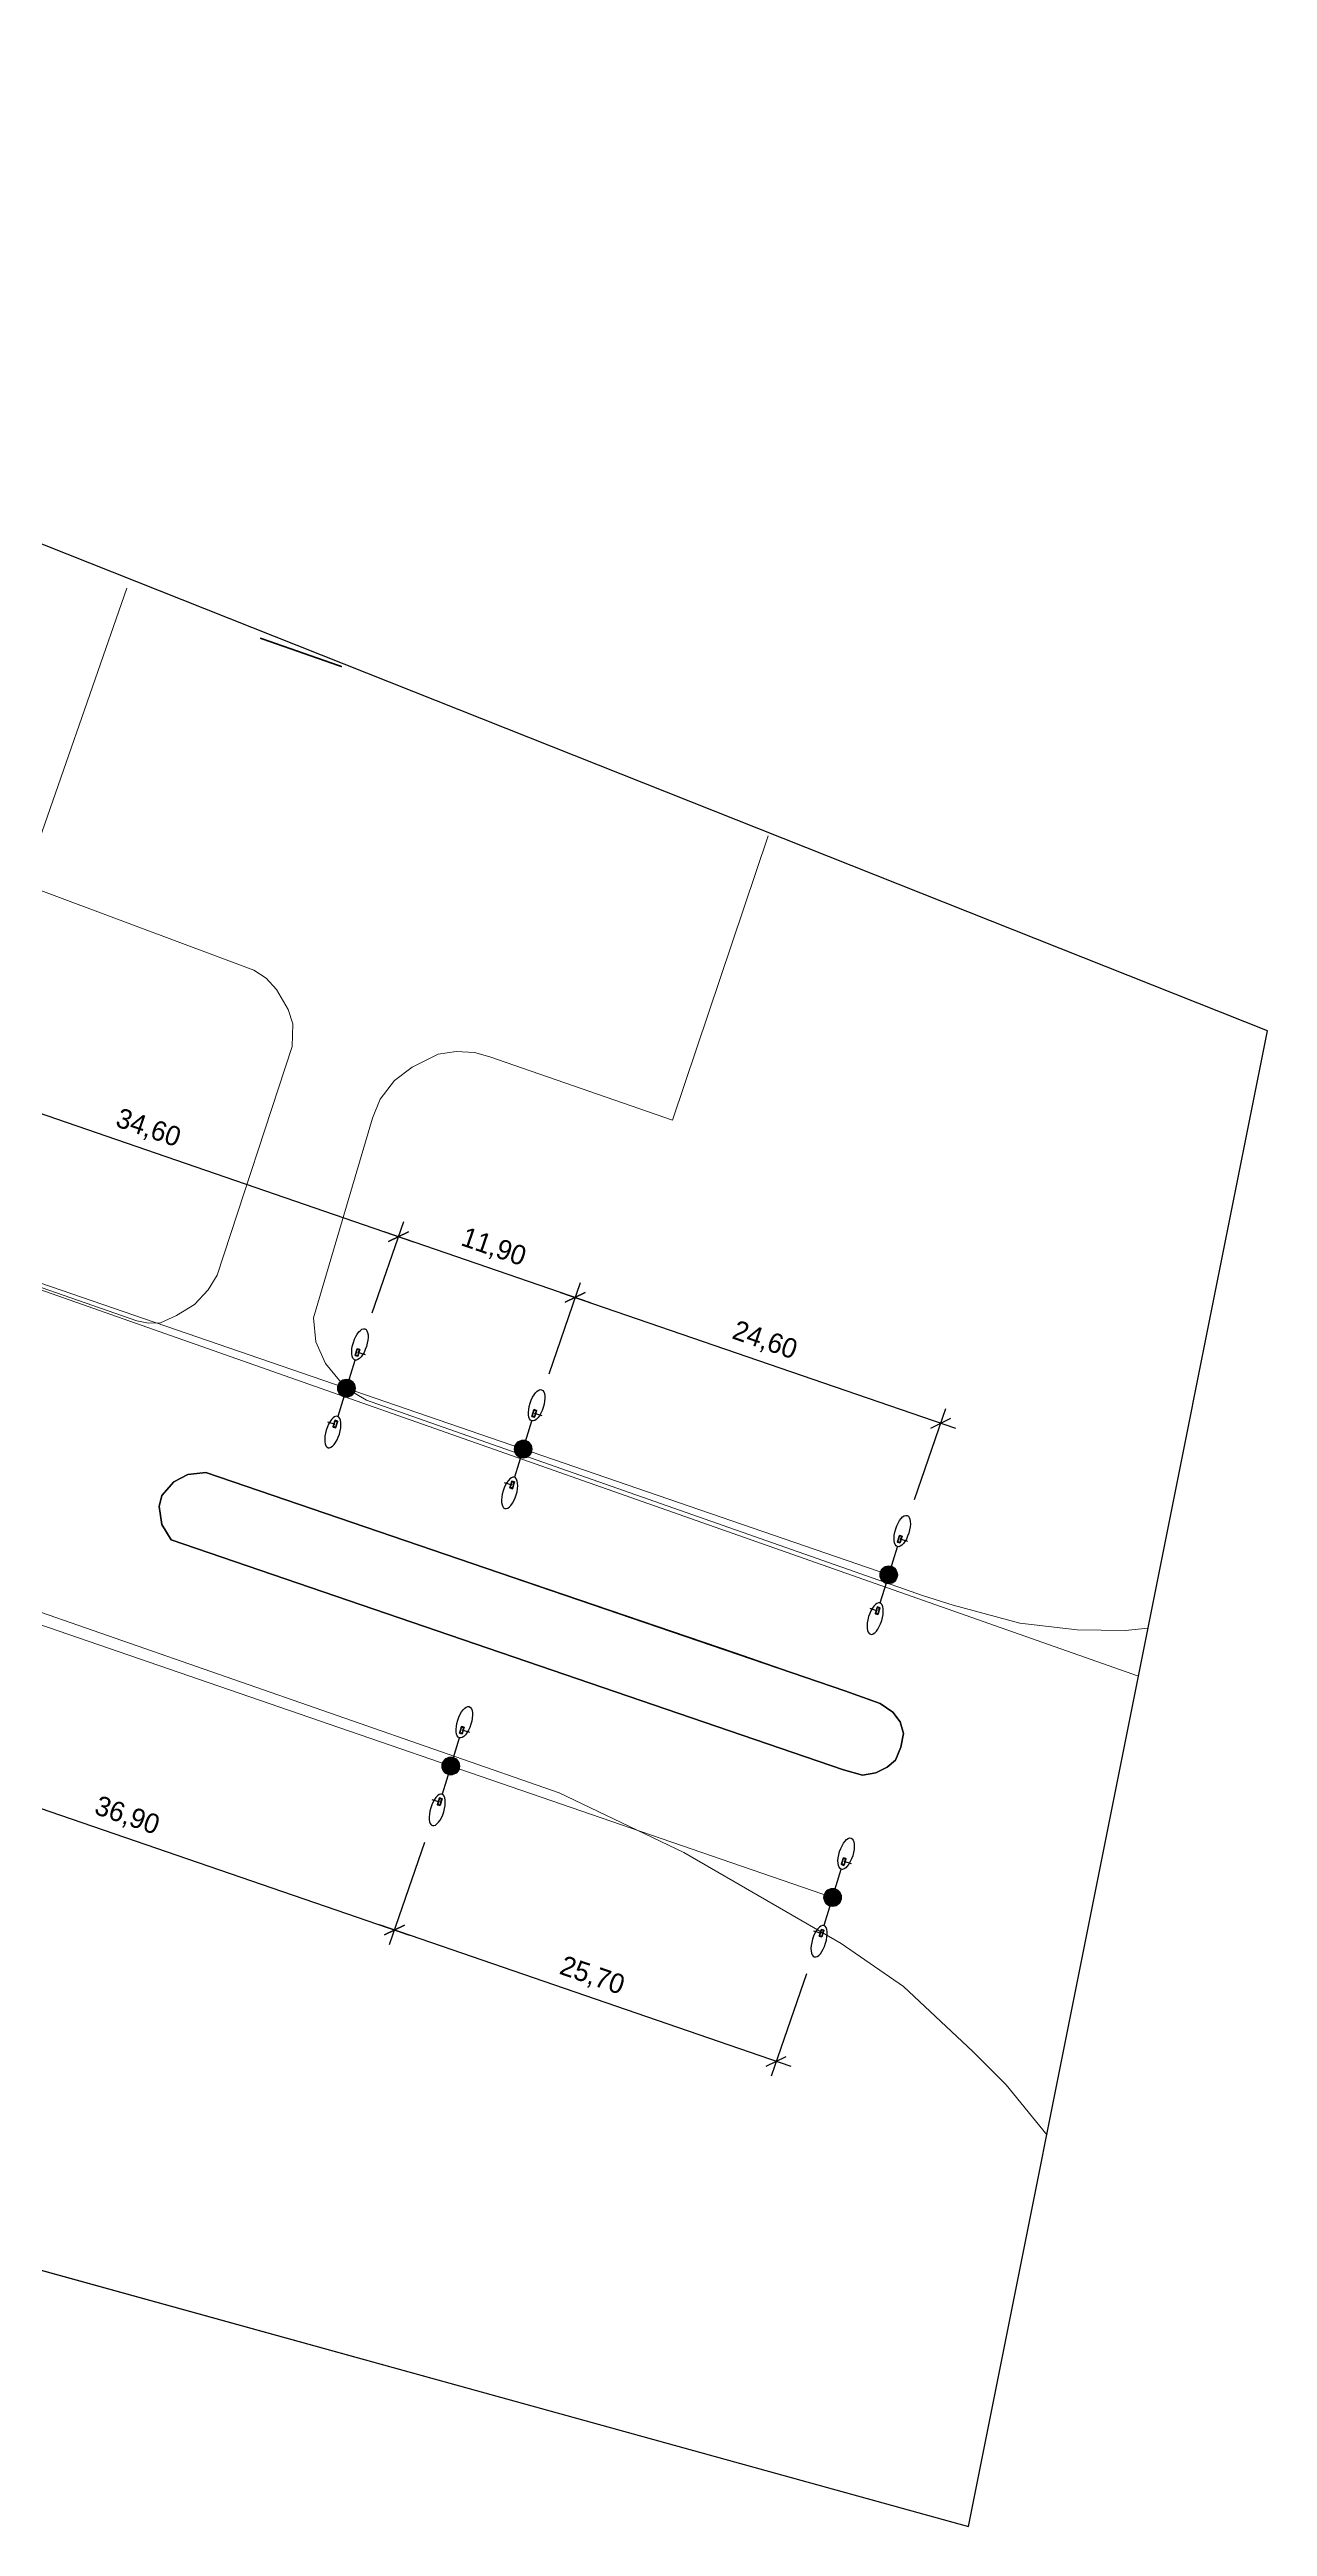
# Model space of a CAD drawing. Extents: x -105 to 2796, y -10 to 1087.
# Drawn here: x 2718 to 2795.6, y 350.4 to 507.9 of the extents above; entities that cross this region are included whole.
import ezdxf

# ---------------------------------------------------------------- set-up
doc = ezdxf.new("R2010")
doc.units = 0
doc.header["$MEASUREMENT"] = 0
for name, color, linetype in [('_МЕЖЕВОЙ_П-ЗУ_НОВЫЕ', 7, 'Continuous'), ('DLXLUM04', 5, 'Continuous'), ('DLXLUMEX', 2, 'Continuous'), ('DLXSCENE', 7, 'Continuous'), ('Размeh', 7, 'Continuous')]:
    doc.layers.add(name, color=color, linetype=linetype)
doc.layers.add('ОСВЕЩЕНИЕ', color=7, linetype='Continuous', lineweight=15)
doc.layers.add('ситуация', color=7, linetype='Continuous', lineweight=15)
doc.dimstyles.new('Благоуст', dxfattribs={"dimtxt": 1.25, "dimasz": 1, "dimexe": 1, "dimexo": 0.4085, "dimgap": 0.55, "dimtad": 1, "dimzin": 0, "dimtxsty": 'Standard', "dimblk": 'OBLIQUE', "dimcen": 0.6975, "dimdle": 1, "dimclrt": 256, "dimazin": 0, "dimtfac": 1, "dimtofl": 0, "dimtmove": 1, "dimatfit": 3, "dimldrblk": 'OBLIQUE', "dimfxl": 1, "dimtolj": 1, "dimtzin": 0, "dimarcsym": 0})

# ---------------------------------------------------------------- blocks, each defined once
blk = doc.blocks.new('*U194')
for p, q in [((-0.02, 0.23), (-0.14, -0.18)), ((-0.14, -0.18), (-0.02, 0.23)), ((-0.01, 0.25), (-0.13, -0.15)), ((-0.13, -0.15), (-0.01, 0.25)), ((-0.02, 0.23), (-0.01, 0.25)), ((-0.01, 0.25), (-0.02, 0.23)), ((0.14, 0.18), (-0.02, 0.23)), ((-0.02, 0.23), (0.14, 0.18)), ((0.15, 0.2), (-0.01, 0.25)), ((-0.01, 0.25), (0.15, 0.2)), ((0.02, -0.23), (0.14, 0.18)), ((0.14, 0.18), (0.02, -0.23)), ((0.03, -0.2), (0.15, 0.2)), ((0.15, 0.2), (0.03, -0.2)), ((0.14, 0.18), (0.15, 0.2)), ((0.15, 0.2), (0.14, 0.18)), ((-0.13, -0.15), (-0.14, -0.18)), ((-0.14, -0.18), (-0.13, -0.15)), ((-0.14, -0.18), (0.02, -0.23)), ((0.02, -0.23), (-0.14, -0.18)), ((-0.13, -0.15), (0.03, -0.2)), ((0.03, -0.2), (-0.13, -0.15)), ((0.02, -0.23), (0.03, -0.2)), ((0.03, -0.2), (0.02, -0.23))]:
    blk.add_line(p, q)
at = {"color": 1}
blk.add_line((0.01, 0.03), (0.49, -0.12), dxfattribs=at)
at = {"layer": 'DLXLUMEX', "color": 7}
blk.add_text('4', height=0.1, dxfattribs=at).set_placement((0, 0))
blk = doc.blocks.new('*U195')
at = {"color": 1}
blk.add_line((-0.01, -0.04), (-0.49, 0.11), dxfattribs=at)
for p, q in [((-0.03, 0.18), (-0.15, -0.21)), ((-0.15, -0.21), (-0.03, 0.18)), ((-0.02, 0.22), (-0.14, -0.17)), ((-0.14, -0.17), (-0.02, 0.22)), ((-0.02, 0.22), (-0.03, 0.18)), ((-0.03, 0.18), (-0.02, 0.22)), ((0.13, 0.13), (-0.03, 0.18)), ((-0.03, 0.18), (0.13, 0.13)), ((0.14, 0.17), (-0.02, 0.22)), ((-0.02, 0.22), (0.14, 0.17)), ((0.01, -0.26), (0.13, 0.13)), ((0.13, 0.13), (0.01, -0.26)), ((0.02, -0.22), (0.14, 0.17)), ((0.14, 0.17), (0.02, -0.22)), ((0.13, 0.13), (0.14, 0.17)), ((0.14, 0.17), (0.13, 0.13)), ((-0.14, -0.17), (-0.15, -0.21)), ((-0.15, -0.21), (-0.14, -0.17)), ((-0.15, -0.21), (0.01, -0.26)), ((0.01, -0.26), (-0.15, -0.21)), ((-0.14, -0.17), (0.02, -0.22)), ((0.02, -0.22), (-0.14, -0.17)), ((0.02, -0.22), (0.01, -0.26)), ((0.01, -0.26), (0.02, -0.22))]:
    blk.add_line(p, q)
at = {"layer": 'DLXLUMEX', "color": 7}
blk.add_text('4', height=0.1, dxfattribs=at).set_placement((0, 0))
blk = doc.blocks.new('*U196')
for p, q in [((-0.02, 0.23), (-0.14, -0.18)), ((-0.14, -0.18), (-0.02, 0.23)), ((-0.01, 0.25), (-0.13, -0.15)), ((-0.13, -0.15), (-0.01, 0.25)), ((-0.02, 0.23), (-0.01, 0.25)), ((-0.01, 0.25), (-0.02, 0.23)), ((0.14, 0.18), (-0.02, 0.23)), ((-0.02, 0.23), (0.14, 0.18)), ((0.15, 0.2), (-0.01, 0.25)), ((-0.01, 0.25), (0.15, 0.2)), ((0.02, -0.23), (0.14, 0.18)), ((0.14, 0.18), (0.02, -0.23)), ((0.03, -0.2), (0.15, 0.2)), ((0.15, 0.2), (0.03, -0.2)), ((0.14, 0.18), (0.15, 0.2)), ((0.15, 0.2), (0.14, 0.18)), ((-0.13, -0.15), (-0.14, -0.18)), ((-0.14, -0.18), (-0.13, -0.15)), ((-0.14, -0.18), (0.02, -0.23)), ((0.02, -0.23), (-0.14, -0.18)), ((-0.13, -0.15), (0.03, -0.2)), ((0.03, -0.2), (-0.13, -0.15)), ((0.02, -0.23), (0.03, -0.2)), ((0.03, -0.2), (0.02, -0.23))]:
    blk.add_line(p, q)
at = {"color": 1}
blk.add_line((0.01, 0.03), (0.49, -0.12), dxfattribs=at)
at = {"layer": 'DLXLUMEX', "color": 7}
blk.add_text('4', height=0.1, dxfattribs=at).set_placement((0, 0))
blk = doc.blocks.new('*U197')
at = {"color": 1}
blk.add_line((-0.01, -0.04), (-0.49, 0.11), dxfattribs=at)
for p, q in [((-0.03, 0.18), (-0.15, -0.21)), ((-0.15, -0.21), (-0.03, 0.18)), ((-0.02, 0.22), (-0.14, -0.17)), ((-0.14, -0.17), (-0.02, 0.22)), ((-0.02, 0.22), (-0.03, 0.18)), ((-0.03, 0.18), (-0.02, 0.22)), ((0.13, 0.13), (-0.03, 0.18)), ((-0.03, 0.18), (0.13, 0.13)), ((0.14, 0.17), (-0.02, 0.22)), ((-0.02, 0.22), (0.14, 0.17)), ((0.01, -0.26), (0.13, 0.13)), ((0.13, 0.13), (0.01, -0.26)), ((0.02, -0.22), (0.14, 0.17)), ((0.14, 0.17), (0.02, -0.22)), ((0.13, 0.13), (0.14, 0.17)), ((0.14, 0.17), (0.13, 0.13)), ((-0.14, -0.17), (-0.15, -0.21)), ((-0.15, -0.21), (-0.14, -0.17)), ((-0.15, -0.21), (0.01, -0.26)), ((0.01, -0.26), (-0.15, -0.21)), ((-0.14, -0.17), (0.02, -0.22)), ((0.02, -0.22), (-0.14, -0.17)), ((0.02, -0.22), (0.01, -0.26)), ((0.01, -0.26), (0.02, -0.22))]:
    blk.add_line(p, q)
at = {"layer": 'DLXLUMEX', "color": 7}
blk.add_text('4', height=0.1, dxfattribs=at).set_placement((0, 0))
blk = doc.blocks.new('*U198')
for p, q in [((-0.02, 0.23), (-0.14, -0.18)), ((-0.14, -0.18), (-0.02, 0.23)), ((-0.01, 0.25), (-0.13, -0.15)), ((-0.13, -0.15), (-0.01, 0.25)), ((-0.02, 0.23), (-0.01, 0.25)), ((-0.01, 0.25), (-0.02, 0.23)), ((0.14, 0.18), (-0.02, 0.23)), ((-0.02, 0.23), (0.14, 0.18)), ((0.15, 0.2), (-0.01, 0.25)), ((-0.01, 0.25), (0.15, 0.2)), ((0.02, -0.23), (0.14, 0.18)), ((0.14, 0.18), (0.02, -0.23)), ((0.03, -0.2), (0.15, 0.2)), ((0.15, 0.2), (0.03, -0.2)), ((0.14, 0.18), (0.15, 0.2)), ((0.15, 0.2), (0.14, 0.18)), ((-0.13, -0.15), (-0.14, -0.18)), ((-0.14, -0.18), (-0.13, -0.15)), ((-0.14, -0.18), (0.02, -0.23)), ((0.02, -0.23), (-0.14, -0.18)), ((-0.13, -0.15), (0.03, -0.2)), ((0.03, -0.2), (-0.13, -0.15)), ((0.02, -0.23), (0.03, -0.2)), ((0.03, -0.2), (0.02, -0.23))]:
    blk.add_line(p, q)
at = {"color": 1}
blk.add_line((0.01, 0.03), (0.49, -0.12), dxfattribs=at)
at = {"layer": 'DLXLUMEX', "color": 7}
blk.add_text('4', height=0.1, dxfattribs=at).set_placement((0, 0))
blk = doc.blocks.new('*U199')
at = {"color": 1}
blk.add_line((-0.01, -0.04), (-0.49, 0.11), dxfattribs=at)
for p, q in [((-0.03, 0.18), (-0.15, -0.21)), ((-0.15, -0.21), (-0.03, 0.18)), ((-0.02, 0.22), (-0.14, -0.17)), ((-0.14, -0.17), (-0.02, 0.22)), ((-0.02, 0.22), (-0.03, 0.18)), ((-0.03, 0.18), (-0.02, 0.22)), ((0.13, 0.13), (-0.03, 0.18)), ((-0.03, 0.18), (0.13, 0.13)), ((0.14, 0.17), (-0.02, 0.22)), ((-0.02, 0.22), (0.14, 0.17)), ((0.01, -0.26), (0.13, 0.13)), ((0.13, 0.13), (0.01, -0.26)), ((0.02, -0.22), (0.14, 0.17)), ((0.14, 0.17), (0.02, -0.22)), ((0.13, 0.13), (0.14, 0.17)), ((0.14, 0.17), (0.13, 0.13)), ((-0.14, -0.17), (-0.15, -0.21)), ((-0.15, -0.21), (-0.14, -0.17)), ((-0.15, -0.21), (0.01, -0.26)), ((0.01, -0.26), (-0.15, -0.21)), ((-0.14, -0.17), (0.02, -0.22)), ((0.02, -0.22), (-0.14, -0.17)), ((0.02, -0.22), (0.01, -0.26)), ((0.01, -0.26), (0.02, -0.22))]:
    blk.add_line(p, q)
at = {"layer": 'DLXLUMEX', "color": 7}
blk.add_text('4', height=0.1, dxfattribs=at).set_placement((0, 0))
blk = doc.blocks.new('*U201')
for p, q in [((-0.02, 0.22), (-0.14, -0.17)), ((-0.14, -0.17), (-0.02, 0.22)), ((-0.01, 0.26), (-0.13, -0.13)), ((-0.13, -0.13), (-0.01, 0.26)), ((-0.02, 0.22), (-0.01, 0.26)), ((-0.01, 0.26), (-0.02, 0.22)), ((0.14, 0.17), (-0.02, 0.22)), ((-0.02, 0.22), (0.14, 0.17)), ((0.15, 0.21), (-0.01, 0.26)), ((-0.01, 0.26), (0.15, 0.21)), ((0.02, -0.22), (0.14, 0.17)), ((0.14, 0.17), (0.02, -0.22)), ((0.03, -0.18), (0.15, 0.21)), ((0.15, 0.21), (0.03, -0.18)), ((0.14, 0.17), (0.15, 0.21)), ((0.15, 0.21), (0.14, 0.17)), ((-0.13, -0.13), (-0.14, -0.17)), ((-0.14, -0.17), (-0.13, -0.13)), ((-0.14, -0.17), (0.02, -0.22)), ((0.02, -0.22), (-0.14, -0.17)), ((-0.13, -0.13), (0.03, -0.18)), ((0.03, -0.18), (-0.13, -0.13)), ((0.02, -0.22), (0.03, -0.18)), ((0.03, -0.18), (0.02, -0.22))]:
    blk.add_line(p, q)
at = {"color": 1}
blk.add_line((0.01, 0.04), (0.49, -0.11), dxfattribs=at)
at = {"layer": 'DLXLUMEX', "color": 7}
blk.add_text('4', height=0.1, dxfattribs=at).set_placement((0, 0))
blk = doc.blocks.new('*U202')
at = {"color": 1}
blk.add_line((-0.01, -0.03), (-0.49, 0.12), dxfattribs=at)
for p, q in [((-0.03, 0.2), (-0.15, -0.2)), ((-0.15, -0.2), (-0.03, 0.2)), ((-0.02, 0.23), (-0.14, -0.18)), ((-0.14, -0.18), (-0.02, 0.23)), ((-0.02, 0.23), (-0.03, 0.2)), ((-0.03, 0.2), (-0.02, 0.23)), ((0.13, 0.15), (-0.03, 0.2)), ((-0.03, 0.2), (0.13, 0.15)), ((0.14, 0.18), (-0.02, 0.23)), ((-0.02, 0.23), (0.14, 0.18)), ((0.01, -0.25), (0.13, 0.15)), ((0.13, 0.15), (0.01, -0.25)), ((0.02, -0.23), (0.14, 0.18)), ((0.14, 0.18), (0.02, -0.23)), ((0.13, 0.15), (0.14, 0.18)), ((0.14, 0.18), (0.13, 0.15)), ((-0.14, -0.18), (-0.15, -0.2)), ((-0.15, -0.2), (-0.14, -0.18)), ((-0.15, -0.2), (0.01, -0.25)), ((0.01, -0.25), (-0.15, -0.2)), ((-0.14, -0.18), (0.02, -0.23)), ((0.02, -0.23), (-0.14, -0.18)), ((0.02, -0.23), (0.01, -0.25)), ((0.01, -0.25), (0.02, -0.23))]:
    blk.add_line(p, q)
at = {"layer": 'DLXLUMEX', "color": 7}
blk.add_text('4', height=0.1, dxfattribs=at).set_placement((0, 0))
blk = doc.blocks.new('*U203')
for p, q in [((-0.02, 0.22), (-0.14, -0.17)), ((-0.14, -0.17), (-0.02, 0.22)), ((-0.01, 0.26), (-0.13, -0.13)), ((-0.13, -0.13), (-0.01, 0.26)), ((-0.02, 0.22), (-0.01, 0.26)), ((-0.01, 0.26), (-0.02, 0.22)), ((0.14, 0.17), (-0.02, 0.22)), ((-0.02, 0.22), (0.14, 0.17)), ((0.15, 0.21), (-0.01, 0.26)), ((-0.01, 0.26), (0.15, 0.21)), ((0.02, -0.22), (0.14, 0.17)), ((0.14, 0.17), (0.02, -0.22)), ((0.03, -0.18), (0.15, 0.21)), ((0.15, 0.21), (0.03, -0.18)), ((0.14, 0.17), (0.15, 0.21)), ((0.15, 0.21), (0.14, 0.17)), ((-0.13, -0.13), (-0.14, -0.17)), ((-0.14, -0.17), (-0.13, -0.13)), ((-0.14, -0.17), (0.02, -0.22)), ((0.02, -0.22), (-0.14, -0.17)), ((-0.13, -0.13), (0.03, -0.18)), ((0.03, -0.18), (-0.13, -0.13)), ((0.02, -0.22), (0.03, -0.18)), ((0.03, -0.18), (0.02, -0.22))]:
    blk.add_line(p, q)
at = {"color": 1}
blk.add_line((0.01, 0.04), (0.49, -0.11), dxfattribs=at)
at = {"layer": 'DLXLUMEX', "color": 7}
blk.add_text('4', height=0.1, dxfattribs=at).set_placement((0, 0))
blk = doc.blocks.new('*U204')
at = {"color": 1}
blk.add_line((-0.01, -0.03), (-0.49, 0.12), dxfattribs=at)
for p, q in [((-0.03, 0.2), (-0.15, -0.2)), ((-0.15, -0.2), (-0.03, 0.2)), ((-0.02, 0.23), (-0.14, -0.18)), ((-0.14, -0.18), (-0.02, 0.23)), ((-0.02, 0.23), (-0.03, 0.2)), ((-0.03, 0.2), (-0.02, 0.23)), ((0.13, 0.15), (-0.03, 0.2)), ((-0.03, 0.2), (0.13, 0.15)), ((0.14, 0.18), (-0.02, 0.23)), ((-0.02, 0.23), (0.14, 0.18)), ((0.01, -0.25), (0.13, 0.15)), ((0.13, 0.15), (0.01, -0.25)), ((0.02, -0.23), (0.14, 0.18)), ((0.14, 0.18), (0.02, -0.23)), ((0.13, 0.15), (0.14, 0.18)), ((0.14, 0.18), (0.13, 0.15)), ((-0.14, -0.18), (-0.15, -0.2)), ((-0.15, -0.2), (-0.14, -0.18)), ((-0.15, -0.2), (0.01, -0.25)), ((0.01, -0.25), (-0.15, -0.2)), ((-0.14, -0.18), (0.02, -0.23)), ((0.02, -0.23), (-0.14, -0.18)), ((0.02, -0.23), (0.01, -0.25)), ((0.01, -0.25), (0.02, -0.23))]:
    blk.add_line(p, q)
at = {"layer": 'DLXLUMEX', "color": 7}
blk.add_text('4', height=0.1, dxfattribs=at).set_placement((0, 0))
blk = doc.blocks.new('*U206')
for p, q in [((2795.57, 445.51), (2638.31, 507.94)), ((2776.54, 350.37), (2795.57, 445.51)), ((2725.19, 415.96), (2725.97, 416.82)), ((2725.97, 416.82), (2725.19, 415.96)), ((2725.97, 416.82), (2726.86, 417.29)), ((2726.86, 417.29), (2725.97, 416.82)), ((2726.86, 417.29), (2727.99, 417.42)), ((2727.99, 417.42), (2726.86, 417.29)), ((2727.99, 417.42), (2768.66, 403.54)), ((2768.66, 403.54), (2727.99, 417.42)), ((2725.02, 415.25), (2725.19, 415.96)), ((2725.19, 415.96), (2725.02, 415.25)), ((2725.19, 414.12), (2725.02, 415.25)), ((2725.02, 415.25), (2725.19, 414.12)), ((2725.78, 413.14), (2725.19, 414.12)), ((2725.19, 414.12), (2725.78, 413.14)), ((2768.58, 398.51), (2725.78, 413.14)), ((2725.78, 413.14), (2768.58, 398.51)), ((2768.66, 403.54), (2770.91, 402.73)), ((2770.91, 402.73), (2768.66, 403.54)), ((2770.91, 402.73), (2771.73, 402.18)), ((2771.73, 402.18), (2770.91, 402.73)), ((2771.73, 402.18), (2772.19, 401.55)), ((2772.19, 401.55), (2771.73, 402.18)), ((2772.19, 401.55), (2772.4, 400.81)), ((2772.4, 400.81), (2772.19, 401.55)), ((2772.4, 400.81), (2772.24, 399.94)), ((2772.24, 399.94), (2772.4, 400.81)), ((2600.58, 398.96), (2776.54, 350.37)), ((2771.37, 398.67), (2770.63, 398.31)), ((2770.63, 398.31), (2771.37, 398.67)), ((2771.9, 399.13), (2771.37, 398.67)), ((2771.37, 398.67), (2771.9, 399.13)), ((2772.24, 399.94), (2771.9, 399.13)), ((2771.9, 399.13), (2772.24, 399.94)), ((2769.8, 398.17), (2768.58, 398.51)), ((2768.58, 398.51), (2769.8, 398.17)), ((2770.63, 398.31), (2769.8, 398.17)), ((2769.8, 398.17), (2770.63, 398.31))]:
    blk.add_line(p, q)
blk = doc.blocks.new('_Oblique')
at = {"layer": 'Размeh', "color": 0, "lineweight": -2}
blk.add_line((-0.5, -0.5), (0.5, 0.5), dxfattribs=at)
blk = doc.blocks.new('*D551')
at = {"layer": 'Defpoints', "color": 0, "ltscale": 100, "transparency": 16777216}
for p in [(2749.71, 423.31), (2774.78, 420.56), (2772.97, 415.31)]:
    blk.add_point(p, dxfattribs=at)
at = {"layer": 'ситуация', "color": 0, "lineweight": -2, "ltscale": 100, "transparency": 16777216}
for p, q in [((2749.84, 423.7), (2751.84, 429.5)), ((2750.57, 428.88), (2775.72, 420.23)), ((2773.1, 415.7), (2775.1, 421.5))]:
    blk.add_line(p, q, dxfattribs=at)
for p, rotation in [((2751.51, 428.56), 161.0197660389292), ((2774.78, 420.56), 341.0197660389293)]:
    blk.add_blockref('_Oblique', p, dxfattribs=dict(at, rotation=rotation))
at = {"layer": 'ситуация', "ltscale": 100, "transparency": 16777216, "insert": (2763.56, 425.77), "char_height": 1.25, "attachment_point": 5, "rotation": 341.0198}
blk.add_mtext('\\A1;24,60', dxfattribs=at)
blk = doc.blocks.new('*D552')
at = {"layer": 'Defpoints', "color": 0, "ltscale": 100, "transparency": 16777216}
for p in [(2738.46, 427.18), (2751.51, 428.56), (2749.71, 423.31)]:
    blk.add_point(p, dxfattribs=at)
at = {"layer": 'ситуация', "color": 0, "lineweight": -2, "ltscale": 100, "transparency": 16777216}
for p, q in [((2738.59, 427.57), (2740.59, 433.38)), ((2739.32, 432.75), (2752.46, 428.23)), ((2749.84, 423.7), (2751.84, 429.5))]:
    blk.add_line(p, q, dxfattribs=at)
for p, rotation in [((2740.26, 432.43), 161.0197660389457), ((2751.51, 428.56), 341.0197660389457)]:
    blk.add_blockref('_Oblique', p, dxfattribs=dict(at, rotation=rotation))
at = {"layer": 'ситуация', "ltscale": 100, "transparency": 16777216, "insert": (2746.3, 431.7), "char_height": 1.25, "attachment_point": 5, "rotation": 341.0198}
blk.add_mtext('\\A1;11,90', dxfattribs=at)
blk = doc.blocks.new('*D553')
at = {"layer": 'Defpoints', "color": 0, "ltscale": 100, "transparency": 16777216}
for p in [(2705.74, 438.43), (2740.26, 432.43), (2738.46, 427.18)]:
    blk.add_point(p, dxfattribs=at)
at = {"layer": 'ситуация', "color": 0, "lineweight": -2, "ltscale": 100, "transparency": 16777216}
for p, q in [((2705.87, 438.82), (2707.87, 444.63)), ((2706.6, 444.01), (2741.21, 432.1)), ((2738.59, 427.57), (2740.59, 433.38))]:
    blk.add_line(p, q, dxfattribs=at)
for p, rotation in [((2707.54, 443.68), 161.0197660389289), ((2740.26, 432.43), 341.0197660389289)]:
    blk.add_blockref('_Oblique', p, dxfattribs=dict(at, rotation=rotation))
at = {"layer": 'ситуация', "ltscale": 100, "transparency": 16777216, "insert": (2724.32, 439.27), "char_height": 1.25, "attachment_point": 5, "rotation": 341.0198}
blk.add_mtext('\\A1;34,60', dxfattribs=at)
blk = doc.blocks.new('*D556')
at = {"layer": 'Defpoints', "color": 0, "ltscale": 100, "transparency": 16777216}
for p in [(2742.05, 394.27), (2740, 388.32), (2766.35, 385.91)]:
    blk.add_point(p, dxfattribs=at)
at = {"layer": 'ситуация', "color": 0, "lineweight": -2, "ltscale": 100, "transparency": 16777216}
for p, q in [((2741.92, 393.89), (2739.67, 387.37)), ((2765.25, 379.63), (2739.05, 388.64)), ((2766.22, 385.53), (2763.98, 379.01))]:
    blk.add_line(p, q, dxfattribs=at)
for p, rotation in [((2740, 388.32), 161.0197660389325), ((2764.3, 379.96), 341.0197660389325)]:
    blk.add_blockref('_Oblique', p, dxfattribs=dict(at, rotation=rotation))
at = {"layer": 'ситуация', "ltscale": 100, "transparency": 16777216, "insert": (2752.57, 385.35), "char_height": 1.25, "attachment_point": 5, "rotation": 341.0198}
blk.add_mtext('\\A1;25,70', dxfattribs=at)
blk = doc.blocks.new('*D557')
at = {"layer": 'Defpoints', "color": 0, "ltscale": 100, "transparency": 16777216}
for p in [(2707.15, 406.27), (2742.05, 394.27), (2740, 388.32)]:
    blk.add_point(p, dxfattribs=at)
at = {"layer": 'ситуация', "color": 0, "lineweight": -2, "ltscale": 100, "transparency": 16777216}
for p, q in [((2707.02, 405.89), (2704.78, 399.37)), ((2704.16, 400.64), (2740.95, 387.99)), ((2741.92, 393.89), (2739.67, 387.37))]:
    blk.add_line(p, q, dxfattribs=at)
for p, rotation in [((2705.11, 400.32), 161.0197660389229), ((2740, 388.32), 341.0197660389229)]:
    blk.add_blockref('_Oblique', p, dxfattribs=dict(at, rotation=rotation))
at = {"layer": 'ситуация', "ltscale": 100, "transparency": 16777216, "insert": (2722.97, 395.53), "char_height": 1.25, "attachment_point": 5, "rotation": 341.0198}
blk.add_mtext('\\A1;36,90', dxfattribs=at)

msp = doc.modelspace()

# ---------------------------------------------------------------- hatches: boundary and pattern name
at = {"layer": 'ОСВЕЩЕНИЕ', "linetype": 'Continuous', "lineweight": 18}
h = msp.add_hatch(color=7, dxfattribs=at)
edge = h.paths.add_edge_path()
edge.add_arc((2736.942, 422.78), 0.572, 0, 360)
h = msp.add_hatch(color=7, dxfattribs=at)
edge = h.paths.add_edge_path()
edge.add_arc((2748.195, 418.91), 0.572, 0, 360)
h = msp.add_hatch(color=7, dxfattribs=at)
edge = h.paths.add_edge_path()
edge.add_arc((2771.458, 410.909), 0.572, 0, 360)
h = msp.add_hatch(color=7, dxfattribs=at)
edge = h.paths.add_edge_path()
edge.add_arc((2743.587, 398.746), 0.572, 0, 360)
h = msp.add_hatch(color=7, dxfattribs=at)
edge = h.paths.add_edge_path()
edge.add_arc((2767.889, 390.387), 0.572, 0, 360)

# ---------------------------------------------------------------- linework, layer by layer
at = {"layer": '_МЕЖЕВОЙ_П-ЗУ_НОВЫЕ', "color": 1, "lineweight": 18, "const_width": 0.1}
msp.add_lwpolyline([(2731.45, 470.5), (2736.66, 468.68)], dxfattribs=at)
msp.add_lwpolyline([(2731.45, 470.5), (2736.66, 468.68)], dxfattribs=at)
at = {"layer": 'ОСВЕЩЕНИЕ', "color": 7, "linetype": 'Continuous', "lineweight": 18}
for centre in [(2736.942, 422.78), (2736.942, 422.78), (2748.195, 418.91), (2748.195, 418.91), (2771.458, 410.909), (2771.458, 410.909), (2743.587, 398.746), (2743.587, 398.746), (2767.889, 390.387), (2767.889, 390.387)]:
    msp.add_circle(centre, 0.572, dxfattribs=at)
at = {"layer": 'ситуация', "color": 6, "ltscale": 100}
for p, q in [((2638.307, 507.942), (2795.566, 445.506)), ((2795.566, 445.506), (2776.541, 350.372)), ((2776.541, 350.372), (2600.582, 398.961))]:
    msp.add_line(p, q, dxfattribs=at)
at = {"layer": 'ситуация', "color": 1, "ltscale": 100}
for p, q in [((2771.458, 410.909), (2645.122, 454.361)), ((2767.889, 390.387), (2668.882, 424.44))]:
    msp.add_line(p, q, dxfattribs=at)
at = {"layer": 'ситуация', "ltscale": 100}
msp.add_line((2670.014, 445.739), (2787.359, 404.465), dxfattribs=at)
at = {"layer": 'ситуация', "color": 0, "lineweight": 25}
for p, q in [((2736.942, 422.78), (2737.496, 424.571)), ((2736.942, 422.78), (2736.387, 420.989)), ((2748.195, 418.91), (2748.749, 420.701)), ((2748.195, 418.91), (2747.64, 417.119)), ((2771.458, 410.909), (2772.011, 412.7)), ((2771.458, 410.909), (2770.903, 409.118)), ((2743.587, 398.746), (2744.14, 400.537)), ((2743.587, 398.746), (2743.032, 396.955)), ((2767.889, 390.387), (2768.443, 392.178)), ((2767.889, 390.387), (2767.334, 388.596))]:
    msp.add_line(p, q, dxfattribs=at)
at = {"layer": 'ситуация', "color": 7, "linetype": 'Continuous', "lineweight": 18, "flags": 128}
for points in [[(2618.725, 488.489), (2619.949, 477.894), (2622.554, 470.365), (2623.047, 469.417), (2629.433, 462.58), (2633.489, 459.134), (2639.121, 454.657), (2656.804, 451.655), (2670.014, 445.739), (2723.613, 427.074), (2724.338, 426.923), (2725.121, 426.948), (2726.14, 427.414), (2727.268, 428.105), (2728.14, 429.03), (2728.713, 429.965), (2733.5, 444.528), (2733.534, 445.958), (2733.247, 446.884), (2732.49, 448.141), (2731.836, 448.877), (2731.058, 449.375), (2716.422, 454.839), (2722.961, 473.682)], [(2763.785, 457.926), (2757.697, 439.838), (2746.062, 443.868), (2745.106, 444.135), (2743.929, 444.212), (2742.785, 444.033), (2741.12, 443.204), (2740.003, 442.35), (2739.091, 441.171), (2738.606, 439.959), (2734.84, 427.26), (2734.997, 425.724), (2735.619, 424.346), (2736.501, 423.27), (2737.108, 422.675), (2738.22, 422.023), (2740.333, 421.27), (2773.599, 409.596), (2775.554, 408.974), (2779.801, 407.842), (2783.462, 407.418), (2786.504, 407.369), (2787.971, 407.527)], [(2623.36, 392.671), (2624.192, 395.12), (2630.681, 413.887), (2632.279, 417.424), (2633.009, 418.378), (2635.612, 427.223), (2636.45, 428.465), (2637.448, 429.365), (2638.925, 429.905), (2640.77, 429.905), (2652.986, 428.681), (2660.173, 427.563), (2667.664, 425.974), (2715.17, 409.333), (2750.49, 397.045), (2758.415, 393.254), (2768.431, 387.459), (2772.391, 384.714), (2776.806, 380.584), (2778.944, 378.476), (2781.549, 375.255)], [(2761.636, 405.968), (2768.664, 403.54), (2770.907, 402.734), (2771.732, 402.178), (2772.186, 401.554), (2772.404, 400.809), (2772.243, 399.939), (2771.898, 399.128), (2771.374, 398.673), (2770.629, 398.312), (2769.797, 398.169), (2768.584, 398.51), (2725.779, 413.136), (2725.193, 414.115), (2725.021, 415.253), (2725.186, 415.965), (2725.968, 416.823), (2726.864, 417.293), (2727.993, 417.424), (2761.636, 405.968)]]:
    msp.add_lwpolyline(points, dxfattribs=at)
at = {"layer": 'ситуация', "color": 0, "lineweight": 25}
for centre in [(2737.803, 425.566), (2749.056, 421.696), (2772.319, 413.695), (2744.447, 401.532), (2768.75, 393.173)]:
    msp.add_ellipse(centre, major_axis=(0.313, 0.993), ratio=0.418921, dxfattribs=at)
at = {"layer": 'ситуация', "color": 0, "lineweight": 25, "extrusion": (0, 0, -1)}
for centre in [(2736.079, 419.994), (2747.332, 416.124), (2770.595, 408.123), (2742.724, 395.96), (2767.026, 387.601)]:
    msp.add_ellipse(centre, major_axis=(-0.303, -0.996), ratio=0.418921, dxfattribs=at)

# ---------------------------------------------------------------- block references
at = {"layer": 'DLXLUM04'}
for name, p in [('*U194', (2737.64, 425.04)), ('*U195', (2736.245, 420.52)), ('*U196', (2748.893, 421.169)), ('*U197', (2747.498, 416.65)), ('*U198', (2772.156, 413.168)), ('*U199', (2770.76, 408.649)), ('*U203', (2744.285, 401.005)), ('*U204', (2742.889, 396.486)), ('*U201', (2768.587, 392.647)), ('*U202', (2767.192, 388.127))]:
    msp.add_blockref(name, p, dxfattribs=at)
at = {"layer": 'DLXSCENE'}
msp.add_blockref('*U206', (0, 0), dxfattribs=at)

# ---------------------------------------------------------------- dimensions: what is measured, and where the dimension line sits
at = {"layer": 'ситуация', "ltscale": 100}
for p1, p2, distance, picture, middle in [((2705.737, 438.434), (2738.456, 427.18), 5.551, '*D553', (2724.318, 439.266)), ((2738.456, 427.18), (2749.709, 423.31), 5.551, '*D552', (2746.304, 431.704)), ((2749.709, 423.31), (2772.971, 415.309), 5.551, '*D551', (2763.562, 425.768)), ((2707.154, 406.273), (2742.048, 394.272), -6.298, '*D557', (2722.969, 395.526)), ((2766.351, 385.913), (2742.048, 394.272), 6.298, '*D556', (2752.567, 385.346))]:
    dim = msp.add_aligned_dim(p1=p1, p2=p2, distance=distance, dimstyle='Благоуст', dxfattribs=at)
    dim.commit()
    dim.dimension.update_dxf_attribs({"geometry": picture, "text_midpoint": middle})

doc.saveas('drawing.dxf')
